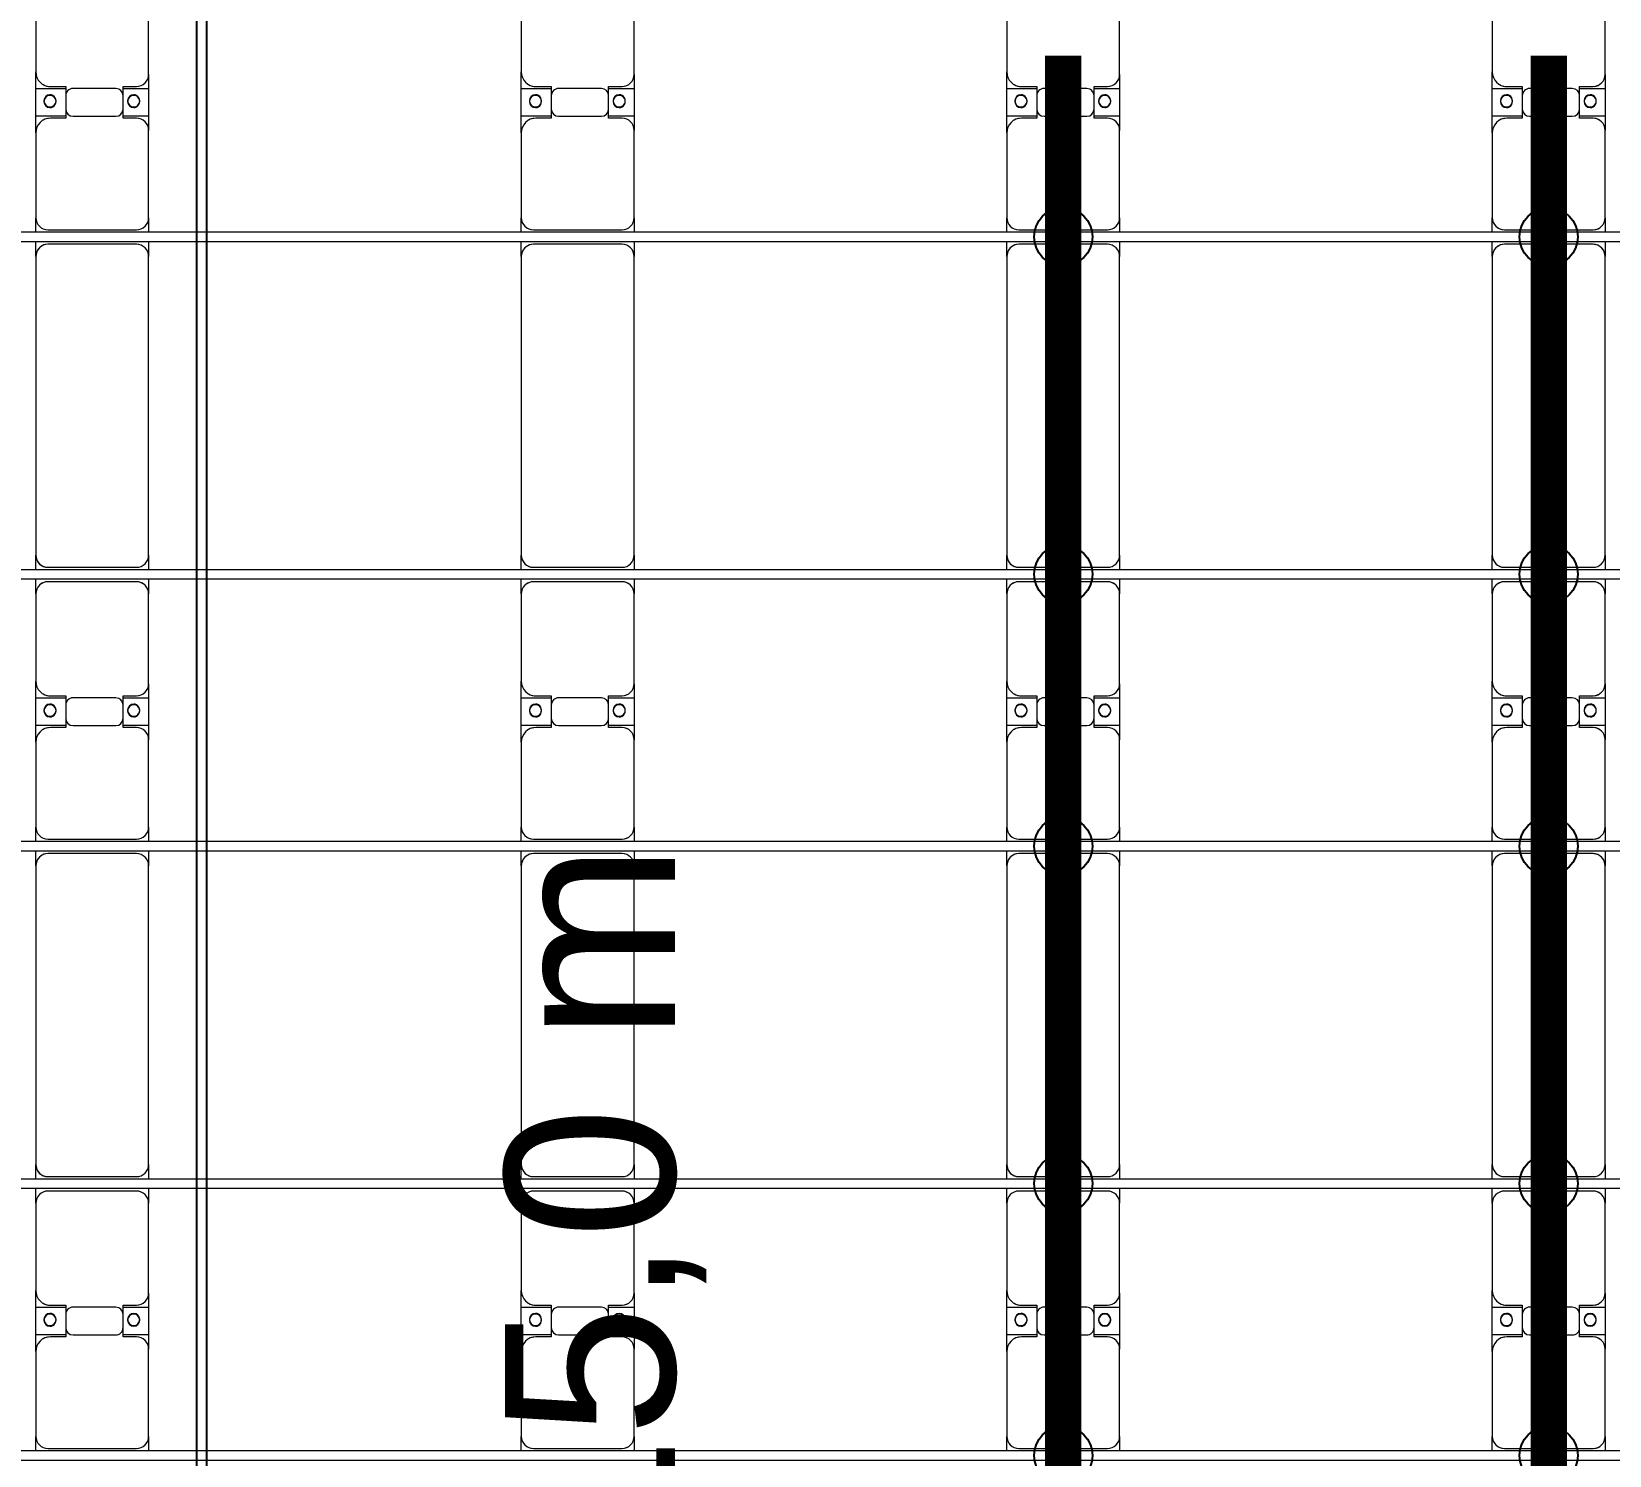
# Model space of a CAD drawing. Header units: millimetres. Extents: x -147246 to 112336, y -213734 to -86506.
# Drawn here: x -4365 to 2135, y -125825 to -119960 of the extents above; entities that cross this region are included whole.
import ezdxf

# ---------------------------------------------------------------- set-up
doc = ezdxf.new("R2010")
doc.units = ezdxf.units.MM
doc.layers.add('A-GENM', color=13, linetype='Continuous', lineweight=9)
doc.layers.add('S-BEAM', color=12, linetype='Continuous', lineweight=9)
doc.layers.add('GC-GHI CHU', color=2, linetype='Continuous')
doc.layers.add('GC-HOP 40x60 GIA CUONG', color=1, linetype='Continuous')
doc.styles.add('GC_VN', font='arial.ttf')

# ---------------------------------------------------------------- blocks, each defined once
blk = doc.blocks.new('Dầm C52 - Dầm C52-18771-BỐ TRÍ KHUNG KẾT CẤU BÈ PIN 05')
at = {"layer": 'S-BEAM', "color": 1}
for p, q in [((-74474.3, 20), (74474.3, 20)), ((74474.3, -20), (-74474.3, -20))]:
    blk.add_line(p, q, dxfattribs=at)
blk = doc.blocks.new('Dầm C52 - Dầm C52-18772-BỐ TRÍ KHUNG KẾT CẤU BÈ PIN 05')
at = {"layer": 'S-BEAM', "color": 1}
for p, q in [((-74474.3, 20), (74474.3, 20)), ((74474.3, -20), (-74474.3, -20))]:
    blk.add_line(p, q, dxfattribs=at)
blk = doc.blocks.new('Dầm C52 - Dầm C52-18773-BỐ TRÍ KHUNG KẾT CẤU BÈ PIN 05')
at = {"layer": 'S-BEAM', "color": 1}
for p, q in [((-74474.3, 20), (74474.3, 20)), ((74474.3, -20), (-74474.3, -20))]:
    blk.add_line(p, q, dxfattribs=at)
blk = doc.blocks.new('Dai phao do pin - DẢI PHAO ĐỠ PIN-V71-BỐ TRÍ KHUNG KẾT CẤU BÈ PIN 05')
at = {"layer": 'A-GENM', "color": 7}
for p, q in [((23729.7, 223.4), (23359.7, 223.4)), ((23729.7, 223.4), (23902.2, 223.4)), ((23787.8, 223.4), (23960.3, 223.4)), ((23787.8, 118.2), (23787.8, 223.4)), ((23902.2, 223.4), (23902.2, 118.2)), ((24320.3, 223.4), (23960.3, 223.4)), ((24320.3, 223.4), (24378.9, 223.4)), ((24418.9, 223.4), (24479.7, 223.4)), ((25710.3, 223.4), (24479.7, 223.4)), ((25710.3, 223.4), (25768.9, 223.4)), ((25808.9, 223.4), (25869.7, 223.4)), ((26239.7, 223.4), (25869.7, 223.4)), ((26239.7, 223.4), (26412.2, 223.4)), ((26297.8, 223.4), (26470.3, 223.4)), ((26297.8, 118.2), (26297.8, 223.4)), ((26412.2, 223.4), (26412.2, 118.2)), ((26830.3, 223.4), (26470.3, 223.4)), ((26830.3, 223.4), (26888.9, 223.4)), ((26928.9, 223.4), (26989.7, 223.4)), ((28220.3, 223.4), (26989.7, 223.4)), ((28220.3, 223.4), (28278.9, 223.4)), ((28318.9, 223.4), (28379.7, 223.4)), ((28749.7, 223.4), (28379.7, 223.4)), ((28749.7, 223.4), (28922.2, 223.4)), ((28807.8, 223.4), (28980.3, 223.4)), ((28807.8, 118.2), (28807.8, 223.4)), ((28922.2, 223.4), (28922.2, 118.2)), ((29340.3, 223.4), (28980.3, 223.4)), ((29340.3, 223.4), (29398.9, 223.4)), ((23779.7, 118.2), (23779.7, 173.4)), ((23910.3, 173.4), (23910.3, 118.2)), ((24370.3, -191.6), (24370.3, 173.4)), ((24429.7, 173.4), (24429.7, -191.6)), ((25760.3, -191.6), (25760.3, 173.4)), ((25819.7, 173.4), (25819.7, -191.6)), ((26289.7, 118.2), (26289.7, 173.4)), ((26420.3, 173.4), (26420.3, 118.2)), ((26880.3, -191.6), (26880.3, 173.4)), ((26939.7, 173.4), (26939.7, -191.6)), ((28270.3, -191.6), (28270.3, 173.4)), ((28329.7, 173.4), (28329.7, -191.6)), ((28799.7, 118.2), (28799.7, 173.4)), ((28930.3, 173.4), (28930.3, 118.2)), ((29390.3, -191.6), (29390.3, 173.4)), ((23872.2, 118.2), (23779.7, 118.2)), ((23787.8, 88.2), (23787.8, -88.2)), ((23910.3, 118.2), (23817.8, 118.2)), ((23902.2, -88.2), (23902.2, 88.2)), ((26382.2, 118.2), (26289.7, 118.2)), ((26297.8, 88.2), (26297.8, -88.2)), ((26420.3, 118.2), (26327.8, 118.2)), ((26412.2, -88.2), (26412.2, 88.2)), ((28892.2, 118.2), (28799.7, 118.2)), ((28807.8, 88.2), (28807.8, -88.2)), ((28930.3, 118.2), (28837.8, 118.2)), ((28922.2, -88.2), (28922.2, 88.2)), ((23779.7, -181.6), (23779.7, -118.2)), ((23779.7, -118.2), (23872.2, -118.2)), ((23787.8, -241.6), (23787.8, -118.2)), ((23817.8, -118.2), (23910.3, -118.2)), ((23902.2, -118.2), (23902.2, -241.6)), ((23910.3, -118.2), (23910.3, -181.6)), ((26289.7, -181.6), (26289.7, -118.2)), ((26289.7, -118.2), (26382.2, -118.2)), ((26297.8, -241.6), (26297.8, -118.2)), ((26327.8, -118.2), (26420.3, -118.2)), ((26412.2, -118.2), (26412.2, -241.6)), ((26420.3, -118.2), (26420.3, -181.6)), ((28799.7, -181.6), (28799.7, -118.2)), ((28799.7, -118.2), (28892.2, -118.2)), ((28807.8, -241.6), (28807.8, -118.2)), ((28837.8, -118.2), (28930.3, -118.2)), ((28922.2, -118.2), (28922.2, -241.6)), ((28930.3, -118.2), (28930.3, -181.6)), ((23359.7, -241.6), (23719.7, -241.6)), ((23902.2, -241.6), (23719.7, -241.6)), ((23970.3, -241.6), (23787.8, -241.6)), ((23970.3, -241.6), (24320.3, -241.6)), ((24378.9, -241.6), (24320.3, -241.6)), ((24479.7, -241.6), (24418.9, -241.6)), ((24479.7, -241.6), (25710.3, -241.6)), ((25768.9, -241.6), (25710.3, -241.6)), ((25869.7, -241.6), (25808.9, -241.6)), ((25869.7, -241.6), (26229.7, -241.6)), ((26412.2, -241.6), (26229.7, -241.6)), ((26480.3, -241.6), (26297.8, -241.6)), ((26480.3, -241.6), (26830.3, -241.6)), ((26888.9, -241.6), (26830.3, -241.6)), ((26989.7, -241.6), (26928.9, -241.6)), ((26989.7, -241.6), (28220.3, -241.6)), ((28278.9, -241.6), (28220.3, -241.6)), ((28379.7, -241.6), (28318.9, -241.6)), ((28379.7, -241.6), (28739.7, -241.6)), ((28922.2, -241.6), (28739.7, -241.6)), ((28990.3, -241.6), (28807.8, -241.6)), ((28990.3, -241.6), (29340.3, -241.6)), ((29398.9, -241.6), (29340.3, -241.6))]:
    blk.add_line(p, q, dxfattribs=at)
for centre, radius, start, end in [((23729.7, 173.4), 50, 360, 90), ((23729.7, 173.4), 50, 360, 45), ((23960.3, 173.4), 50, 90, 180), ((23960.3, 173.4), 50, 135, 180), ((24320.3, 173.4), 50, 0, 90), ((24320.3, 173.4), 50, 0, 45), ((24479.7, 173.4), 50, 90, 180), ((24479.7, 173.4), 50, 90, 180), ((25710.3, 173.4), 50, 0, 90), ((25710.3, 173.4), 50, 45, 90), ((25869.7, 173.4), 50, 90, 180), ((25869.7, 173.4), 50, 140.65693, 180), ((26239.7, 173.4), 50, 360, 90), ((26239.7, 173.4), 50, 360, 45), ((26470.3, 173.4), 50, 90, 180), ((26470.3, 173.4), 50, 135, 180), ((26830.3, 173.4), 50, 0, 90), ((26830.3, 173.4), 50, 0, 45), ((26989.7, 173.4), 50, 90, 180), ((26989.7, 173.4), 50, 90, 180), ((28220.3, 173.4), 50, 0, 90), ((28220.3, 173.4), 50, 45, 90), ((28379.7, 173.4), 50, 90, 180), ((28379.7, 173.4), 50, 135, 180), ((28749.7, 173.4), 50, 0, 90), ((28749.7, 173.4), 50, 0, 45), ((28980.3, 173.4), 50, 90, 180), ((28980.3, 173.4), 50, 135, 180), ((29340.3, 173.4), 50, 0, 90), ((29340.3, 173.4), 50, 0, 45), ((23838.6, 161.8), 25, 360, 180), ((23838.6, 161.8), 25, 180, 360), ((23841.4, 161.8), 25, 360, 180), ((23841.4, 161.8), 25, 180, 0), ((26348.6, 161.8), 25, 360, 180), ((26348.6, 161.8), 25, 180, 0), ((26351.4, 161.8), 25, 360, 180), ((26351.4, 161.8), 25, 180, 0), ((28858.6, 161.8), 25, 0, 180), ((28858.6, 161.8), 25, 180, 360), ((28861.4, 161.8), 25, 0, 180), ((28861.4, 161.8), 25, 180, 0), ((23817.8, 88.2), 30, 90, 180), ((23872.2, 88.2), 30, 0, 90), ((26327.8, 88.2), 30, 90, 180), ((26382.2, 88.2), 30, 0, 90), ((28837.8, 88.2), 30, 90, 180), ((28892.2, 88.2), 30, 360, 90), ((23817.8, -88.2), 30, 180, 270), ((23872.2, -88.2), 30, 270, 0), ((26327.8, -88.2), 30, 180, 270), ((26382.2, -88.2), 30, 270, 0), ((28837.8, -88.2), 30, 180, 270), ((28892.2, -88.2), 30, 270, 0), ((23719.7, -181.6), 60, 270, 0), ((23719.7, -181.6), 60, 330, 0), ((23838.6, -183.2), 25, 360, 180), ((23838.6, -183.2), 25, 180, 360), ((23841.4, -183.2), 25, 360, 180), ((23841.4, -183.2), 25, 180, 360), ((23970.3, -181.6), 60, 180, 270), ((23970.3, -181.6), 60, 180, 210), ((24320.3, -191.6), 50, 270, 0), ((24320.3, -191.6), 50, 315, 0), ((24479.7, -191.6), 50, 180, 270), ((24479.7, -191.6), 50, 180, 255), ((25710.3, -191.6), 50, 270, 360), ((25869.7, -191.6), 50, 180, 270), ((25869.7, -191.6), 50, 180, 219.3463), ((26229.7, -181.6), 60, 270, 0), ((26229.7, -181.6), 60, 330, 0), ((26348.6, -183.2), 25, 360, 180), ((26348.6, -183.2), 25, 180, 360), ((26351.4, -183.2), 25, 360, 180), ((26351.4, -183.2), 25, 180, 360), ((26480.3, -181.6), 60, 180, 270), ((26480.3, -181.6), 60, 180, 210), ((26830.3, -191.6), 50, 270, 0), ((26830.3, -191.6), 50, 315, 0), ((26989.7, -191.6), 50, 180, 270), ((26989.7, -191.6), 50, 180, 255), ((28220.3, -191.6), 50, 270, 0), ((28379.7, -191.6), 50, 180, 270), ((28379.7, -191.6), 50, 180, 225), ((28739.7, -181.6), 60, 270, 360), ((28739.7, -181.6), 60, 330, 0), ((28858.6, -183.2), 25, 360, 180), ((28858.6, -183.2), 25, 180, 0), ((28861.4, -183.2), 25, 360, 180), ((28861.4, -183.2), 25, 180, 360), ((28990.3, -181.6), 60, 180, 270), ((28990.3, -181.6), 60, 180, 210), ((29340.3, -191.6), 50, 270, 0), ((29340.3, -191.6), 50, 315, 0), ((25710.3, -191.6), 50, 270, 345), ((28220.3, -191.6), 50, 270, 345)]:
    blk.add_arc(centre, radius, start, end, dxfattribs=at)
blk = doc.blocks.new('Dai phao do pin - DẢI PHAO ĐỠ PIN-V72-BỐ TRÍ KHUNG KẾT CẤU BÈ PIN 05')
at = {"layer": 'A-GENM', "color": 7}
for p, q in [((23729.7, 223.4), (23359.7, 223.4)), ((23729.7, 223.4), (23902.2, 223.4)), ((23787.8, 223.4), (23960.3, 223.4)), ((23787.8, 118.2), (23787.8, 223.4)), ((23902.2, 223.4), (23902.2, 118.2)), ((24320.3, 223.4), (23960.3, 223.4)), ((24320.3, 223.4), (24378.9, 223.4)), ((24418.9, 223.4), (24479.7, 223.4)), ((25710.3, 223.4), (24479.7, 223.4)), ((25710.3, 223.4), (25768.9, 223.4)), ((25808.9, 223.4), (25869.7, 223.4)), ((26239.7, 223.4), (25869.7, 223.4)), ((26239.7, 223.4), (26412.2, 223.4)), ((26297.8, 223.4), (26470.3, 223.4)), ((26297.8, 118.2), (26297.8, 223.4)), ((26412.2, 223.4), (26412.2, 118.2)), ((26830.3, 223.4), (26470.3, 223.4)), ((26830.3, 223.4), (26888.9, 223.4)), ((26928.9, 223.4), (26989.7, 223.4)), ((28220.3, 223.4), (26989.7, 223.4)), ((28220.3, 223.4), (28278.9, 223.4)), ((28318.9, 223.4), (28379.7, 223.4)), ((28749.7, 223.4), (28379.7, 223.4)), ((28749.7, 223.4), (28922.2, 223.4)), ((28807.8, 223.4), (28980.3, 223.4)), ((28807.8, 118.2), (28807.8, 223.4)), ((28922.2, 223.4), (28922.2, 118.2)), ((29340.3, 223.4), (28980.3, 223.4)), ((29340.3, 223.4), (29398.9, 223.4)), ((23779.7, 118.2), (23779.7, 173.4)), ((23910.3, 173.4), (23910.3, 118.2)), ((24370.3, -191.6), (24370.3, 173.4)), ((24429.7, 173.4), (24429.7, -191.6)), ((25760.3, -191.6), (25760.3, 173.4)), ((25819.7, 173.4), (25819.7, -191.6)), ((26289.7, 118.2), (26289.7, 173.4)), ((26420.3, 173.4), (26420.3, 118.2)), ((26880.3, -191.6), (26880.3, 173.4)), ((26939.7, 173.4), (26939.7, -191.6)), ((28270.3, -191.6), (28270.3, 173.4)), ((28329.7, 173.4), (28329.7, -191.6)), ((28799.7, 118.2), (28799.7, 173.4)), ((28930.3, 173.4), (28930.3, 118.2)), ((29390.3, -191.6), (29390.3, 173.4)), ((23872.2, 118.2), (23779.7, 118.2)), ((23787.8, 88.2), (23787.8, -88.2)), ((23910.3, 118.2), (23817.8, 118.2)), ((23902.2, -88.2), (23902.2, 88.2)), ((26382.2, 118.2), (26289.7, 118.2)), ((26297.8, 88.2), (26297.8, -88.2)), ((26420.3, 118.2), (26327.8, 118.2)), ((26412.2, -88.2), (26412.2, 88.2)), ((28892.2, 118.2), (28799.7, 118.2)), ((28807.8, 88.2), (28807.8, -88.2)), ((28930.3, 118.2), (28837.8, 118.2)), ((28922.2, -88.2), (28922.2, 88.2)), ((23779.7, -181.6), (23779.7, -118.2)), ((23779.7, -118.2), (23872.2, -118.2)), ((23787.8, -241.6), (23787.8, -118.2)), ((23817.8, -118.2), (23910.3, -118.2)), ((23902.2, -118.2), (23902.2, -241.6)), ((23910.3, -118.2), (23910.3, -181.6)), ((26289.7, -181.6), (26289.7, -118.2)), ((26289.7, -118.2), (26382.2, -118.2)), ((26297.8, -241.6), (26297.8, -118.2)), ((26327.8, -118.2), (26420.3, -118.2)), ((26412.2, -118.2), (26412.2, -241.6)), ((26420.3, -118.2), (26420.3, -181.6)), ((28799.7, -181.6), (28799.7, -118.2)), ((28799.7, -118.2), (28892.2, -118.2)), ((28807.8, -241.6), (28807.8, -118.2)), ((28837.8, -118.2), (28930.3, -118.2)), ((28922.2, -118.2), (28922.2, -241.6)), ((28930.3, -118.2), (28930.3, -181.6)), ((23359.7, -241.6), (23719.7, -241.6)), ((23902.2, -241.6), (23719.7, -241.6)), ((23970.3, -241.6), (23787.8, -241.6)), ((23970.3, -241.6), (24320.3, -241.6)), ((24378.9, -241.6), (24320.3, -241.6)), ((24479.7, -241.6), (24418.9, -241.6)), ((24479.7, -241.6), (25710.3, -241.6)), ((25768.9, -241.6), (25710.3, -241.6)), ((25869.7, -241.6), (25808.9, -241.6)), ((25869.7, -241.6), (26229.7, -241.6)), ((26412.2, -241.6), (26229.7, -241.6)), ((26480.3, -241.6), (26297.8, -241.6)), ((26480.3, -241.6), (26830.3, -241.6)), ((26888.9, -241.6), (26830.3, -241.6)), ((26989.7, -241.6), (26928.9, -241.6)), ((26989.7, -241.6), (28220.3, -241.6)), ((28278.9, -241.6), (28220.3, -241.6)), ((28379.7, -241.6), (28318.9, -241.6)), ((28379.7, -241.6), (28739.7, -241.6)), ((28922.2, -241.6), (28739.7, -241.6)), ((28990.3, -241.6), (28807.8, -241.6)), ((28990.3, -241.6), (29340.3, -241.6)), ((29398.9, -241.6), (29340.3, -241.6))]:
    blk.add_line(p, q, dxfattribs=at)
for centre, radius, start, end in [((23729.7, 173.4), 50, 360, 90), ((23729.7, 173.4), 50, 360, 45), ((23960.3, 173.4), 50, 90, 180), ((23960.3, 173.4), 50, 135, 180), ((24320.3, 173.4), 50, 0, 90), ((24320.3, 173.4), 50, 0, 45), ((24479.7, 173.4), 50, 90, 180), ((24479.7, 173.4), 50, 90, 180), ((25710.3, 173.4), 50, 0, 90), ((25710.3, 173.4), 50, 45, 90), ((25869.7, 173.4), 50, 90, 180), ((25869.7, 173.4), 50, 140.67284, 180), ((26239.7, 173.4), 50, 360, 90), ((26239.7, 173.4), 50, 360, 45), ((26470.3, 173.4), 50, 90, 180), ((26470.3, 173.4), 50, 135, 180), ((26830.3, 173.4), 50, 0, 90), ((26830.3, 173.4), 50, 0, 45), ((26989.7, 173.4), 50, 90, 180), ((26989.7, 173.4), 50, 90, 180), ((28220.3, 173.4), 50, 0, 90), ((28220.3, 173.4), 50, 45, 90), ((28379.7, 173.4), 50, 90, 180), ((28379.7, 173.4), 50, 135, 180), ((28749.7, 173.4), 50, 0, 90), ((28749.7, 173.4), 50, 0, 45), ((28980.3, 173.4), 50, 90, 180), ((28980.3, 173.4), 50, 135, 180), ((29340.3, 173.4), 50, 0, 90), ((29340.3, 173.4), 50, 0, 45), ((23838.6, 161.8), 25, 360, 180), ((23838.6, 161.8), 25, 180, 360), ((23841.4, 161.8), 25, 360, 180), ((23841.4, 161.8), 25, 180, 0), ((26348.6, 161.8), 25, 360, 180), ((26348.6, 161.8), 25, 180, 0), ((26351.4, 161.8), 25, 360, 180), ((26351.4, 161.8), 25, 180, 0), ((28858.6, 161.8), 25, 0, 180), ((28858.6, 161.8), 25, 180, 360), ((28861.4, 161.8), 25, 0, 180), ((28861.4, 161.8), 25, 180, 0), ((23817.8, 88.2), 30, 90, 180), ((23872.2, 88.2), 30, 0, 90), ((26327.8, 88.2), 30, 90, 180), ((26382.2, 88.2), 30, 0, 90), ((28837.8, 88.2), 30, 90, 180), ((28892.2, 88.2), 30, 360, 90), ((23817.8, -88.2), 30, 180, 270), ((23872.2, -88.2), 30, 270, 0), ((26327.8, -88.2), 30, 180, 270), ((26382.2, -88.2), 30, 270, 0), ((28837.8, -88.2), 30, 180, 270), ((28892.2, -88.2), 30, 270, 0), ((23719.7, -181.6), 60, 270, 0), ((23719.7, -181.6), 60, 330, 0), ((23838.6, -183.2), 25, 360, 180), ((23838.6, -183.2), 25, 180, 360), ((23841.4, -183.2), 25, 360, 180), ((23841.4, -183.2), 25, 180, 360), ((23970.3, -181.6), 60, 180, 270), ((23970.3, -181.6), 60, 180, 210), ((24320.3, -191.6), 50, 270, 0), ((24320.3, -191.6), 50, 315, 0), ((24479.7, -191.6), 50, 180, 270), ((24479.7, -191.6), 50, 180, 255), ((25710.3, -191.6), 50, 270, 360), ((25869.7, -191.6), 50, 180, 270), ((25869.7, -191.6), 50, 180, 219.33039), ((26229.7, -181.6), 60, 270, 0), ((26229.7, -181.6), 60, 330, 0), ((26348.6, -183.2), 25, 360, 180), ((26348.6, -183.2), 25, 180, 360), ((26351.4, -183.2), 25, 360, 180), ((26351.4, -183.2), 25, 180, 360), ((26480.3, -181.6), 60, 180, 270), ((26480.3, -181.6), 60, 180, 210), ((26830.3, -191.6), 50, 270, 0), ((26830.3, -191.6), 50, 315, 0), ((26989.7, -191.6), 50, 180, 270), ((26989.7, -191.6), 50, 180, 255), ((28220.3, -191.6), 50, 270, 0), ((28379.7, -191.6), 50, 180, 270), ((28379.7, -191.6), 50, 180, 225), ((28739.7, -181.6), 60, 270, 360), ((28739.7, -181.6), 60, 330, 0), ((28858.6, -183.2), 25, 360, 180), ((28858.6, -183.2), 25, 180, 0), ((28861.4, -183.2), 25, 360, 180), ((28861.4, -183.2), 25, 180, 360), ((28990.3, -181.6), 60, 180, 270), ((28990.3, -181.6), 60, 180, 210), ((29340.3, -191.6), 50, 270, 0), ((29340.3, -191.6), 50, 315, 0), ((25710.3, -191.6), 50, 270, 345), ((28220.3, -191.6), 50, 270, 345)]:
    blk.add_arc(centre, radius, start, end, dxfattribs=at)
blk = doc.blocks.new('Dai phao do pin - DẢI PHAO ĐỠ PIN-V73-BỐ TRÍ KHUNG KẾT CẤU BÈ PIN 05')
at = {"layer": 'A-GENM', "color": 7}
for p, q in [((23729.7, 223.4), (23359.7, 223.4)), ((23729.7, 223.4), (23902.2, 223.4)), ((23787.8, 223.4), (23960.3, 223.4)), ((23787.8, 118.2), (23787.8, 223.4)), ((23902.2, 223.4), (23902.2, 118.2)), ((24320.3, 223.4), (23960.3, 223.4)), ((24320.3, 223.4), (24378.9, 223.4)), ((24418.9, 223.4), (24479.7, 223.4)), ((25710.3, 223.4), (24479.7, 223.4)), ((25710.3, 223.4), (25768.9, 223.4)), ((25808.9, 223.4), (25869.7, 223.4)), ((26239.7, 223.4), (25869.7, 223.4)), ((26239.7, 223.4), (26412.2, 223.4)), ((26297.8, 223.4), (26470.3, 223.4)), ((26297.8, 118.2), (26297.8, 223.4)), ((26412.2, 223.4), (26412.2, 118.2)), ((26830.3, 223.4), (26470.3, 223.4)), ((26830.3, 223.4), (26888.9, 223.4)), ((26928.9, 223.4), (26989.7, 223.4)), ((28220.3, 223.4), (26989.7, 223.4)), ((28220.3, 223.4), (28278.9, 223.4)), ((28318.9, 223.4), (28379.7, 223.4)), ((28749.7, 223.4), (28379.7, 223.4)), ((28749.7, 223.4), (28922.2, 223.4)), ((28807.8, 223.4), (28980.3, 223.4)), ((28807.8, 118.2), (28807.8, 223.4)), ((28922.2, 223.4), (28922.2, 118.2)), ((29340.3, 223.4), (28980.3, 223.4)), ((29340.3, 223.4), (29398.9, 223.4)), ((23779.7, 118.2), (23779.7, 173.4)), ((23910.3, 173.4), (23910.3, 118.2)), ((24370.3, -191.6), (24370.3, 173.4)), ((24429.7, 173.4), (24429.7, -191.6)), ((25760.3, -191.6), (25760.3, 173.4)), ((25819.7, 173.4), (25819.7, -191.6)), ((26289.7, 118.2), (26289.7, 173.4)), ((26420.3, 173.4), (26420.3, 118.2)), ((26880.3, -191.6), (26880.3, 173.4)), ((26939.7, 173.4), (26939.7, -191.6)), ((28270.3, -191.6), (28270.3, 173.4)), ((28329.7, 173.4), (28329.7, -191.6)), ((28799.7, 118.2), (28799.7, 173.4)), ((28930.3, 173.4), (28930.3, 118.2)), ((29390.3, -191.6), (29390.3, 173.4)), ((23872.2, 118.2), (23779.7, 118.2)), ((23787.8, 88.2), (23787.8, -88.2)), ((23910.3, 118.2), (23817.8, 118.2)), ((23902.2, -88.2), (23902.2, 88.2)), ((26382.2, 118.2), (26289.7, 118.2)), ((26297.8, 88.2), (26297.8, -88.2)), ((26420.3, 118.2), (26327.8, 118.2)), ((26412.2, -88.2), (26412.2, 88.2)), ((28892.2, 118.2), (28799.7, 118.2)), ((28807.8, 88.2), (28807.8, -88.2)), ((28930.3, 118.2), (28837.8, 118.2)), ((28922.2, -88.2), (28922.2, 88.2)), ((23779.7, -181.6), (23779.7, -118.2)), ((23779.7, -118.2), (23872.2, -118.2)), ((23787.8, -241.6), (23787.8, -118.2)), ((23817.8, -118.2), (23910.3, -118.2)), ((23902.2, -118.2), (23902.2, -241.6)), ((23910.3, -118.2), (23910.3, -181.6)), ((26289.7, -181.6), (26289.7, -118.2)), ((26289.7, -118.2), (26382.2, -118.2)), ((26297.8, -241.6), (26297.8, -118.2)), ((26327.8, -118.2), (26420.3, -118.2)), ((26412.2, -118.2), (26412.2, -241.6)), ((26420.3, -118.2), (26420.3, -181.6)), ((28799.7, -181.6), (28799.7, -118.2)), ((28799.7, -118.2), (28892.2, -118.2)), ((28807.8, -241.6), (28807.8, -118.2)), ((28837.8, -118.2), (28930.3, -118.2)), ((28922.2, -118.2), (28922.2, -241.6)), ((28930.3, -118.2), (28930.3, -181.6)), ((23359.7, -241.6), (23719.7, -241.6)), ((23902.2, -241.6), (23719.7, -241.6)), ((23970.3, -241.6), (23787.8, -241.6)), ((23970.3, -241.6), (24320.3, -241.6)), ((24378.9, -241.6), (24320.3, -241.6)), ((24479.7, -241.6), (24418.9, -241.6)), ((24479.7, -241.6), (25710.3, -241.6)), ((25768.9, -241.6), (25710.3, -241.6)), ((25869.7, -241.6), (25808.9, -241.6)), ((25869.7, -241.6), (26229.7, -241.6)), ((26412.2, -241.6), (26229.7, -241.6)), ((26480.3, -241.6), (26297.8, -241.6)), ((26480.3, -241.6), (26830.3, -241.6)), ((26888.9, -241.6), (26830.3, -241.6)), ((26989.7, -241.6), (26928.9, -241.6)), ((26989.7, -241.6), (28220.3, -241.6)), ((28278.9, -241.6), (28220.3, -241.6)), ((28379.7, -241.6), (28318.9, -241.6)), ((28379.7, -241.6), (28739.7, -241.6)), ((28922.2, -241.6), (28739.7, -241.6)), ((28990.3, -241.6), (28807.8, -241.6)), ((28990.3, -241.6), (29340.3, -241.6)), ((29398.9, -241.6), (29340.3, -241.6))]:
    blk.add_line(p, q, dxfattribs=at)
for centre, radius, start, end in [((23729.7, 173.4), 50, 360, 90), ((23729.7, 173.4), 50, 360, 45), ((23960.3, 173.4), 50, 90, 180), ((23960.3, 173.4), 50, 135, 180), ((24320.3, 173.4), 50, 0, 90), ((24320.3, 173.4), 50, 0, 45), ((24479.7, 173.4), 50, 90, 180), ((24479.7, 173.4), 50, 90, 180), ((25710.3, 173.4), 50, 0, 90), ((25710.3, 173.4), 50, 45, 90), ((25869.7, 173.4), 50, 90, 180), ((25869.7, 173.4), 50, 140.68874, 180), ((26239.7, 173.4), 50, 360, 90), ((26239.7, 173.4), 50, 360, 45), ((26470.3, 173.4), 50, 90, 180), ((26470.3, 173.4), 50, 135, 180), ((26830.3, 173.4), 50, 0, 90), ((26830.3, 173.4), 50, 0, 45), ((26989.7, 173.4), 50, 90, 180), ((26989.7, 173.4), 50, 90, 180), ((28220.3, 173.4), 50, 0, 90), ((28220.3, 173.4), 50, 45, 90), ((28379.7, 173.4), 50, 90, 180), ((28379.7, 173.4), 50, 135, 180), ((28749.7, 173.4), 50, 0, 90), ((28749.7, 173.4), 50, 0, 45), ((28980.3, 173.4), 50, 90, 180), ((28980.3, 173.4), 50, 135, 180), ((29340.3, 173.4), 50, 0, 90), ((29340.3, 173.4), 50, 0, 45), ((23838.6, 161.8), 25, 360, 180), ((23838.6, 161.8), 25, 180, 360), ((23841.4, 161.8), 25, 360, 180), ((23841.4, 161.8), 25, 180, 0), ((26348.6, 161.8), 25, 360, 180), ((26348.6, 161.8), 25, 180, 0), ((26351.4, 161.8), 25, 360, 180), ((26351.4, 161.8), 25, 180, 0), ((28858.6, 161.8), 25, 0, 180), ((28858.6, 161.8), 25, 180, 360), ((28861.4, 161.8), 25, 0, 180), ((28861.4, 161.8), 25, 180, 0), ((23817.8, 88.2), 30, 90, 180), ((23872.2, 88.2), 30, 0, 90), ((26327.8, 88.2), 30, 90, 180), ((26382.2, 88.2), 30, 0, 90), ((28837.8, 88.2), 30, 90, 180), ((28892.2, 88.2), 30, 360, 90), ((23817.8, -88.2), 30, 180, 270), ((23872.2, -88.2), 30, 270, 0), ((26327.8, -88.2), 30, 180, 270), ((26382.2, -88.2), 30, 270, 0), ((28837.8, -88.2), 30, 180, 270), ((28892.2, -88.2), 30, 270, 0), ((23719.7, -181.6), 60, 270, 0), ((23719.7, -181.6), 60, 330, 0), ((23838.6, -183.2), 25, 360, 180), ((23838.6, -183.2), 25, 180, 360), ((23841.4, -183.2), 25, 360, 180), ((23841.4, -183.2), 25, 180, 360), ((23970.3, -181.6), 60, 180, 270), ((23970.3, -181.6), 60, 180, 210), ((24320.3, -191.6), 50, 270, 0), ((24320.3, -191.6), 50, 315, 0), ((24479.7, -191.6), 50, 180, 270), ((24479.7, -191.6), 50, 180, 255), ((25710.3, -191.6), 50, 270, 360), ((25869.7, -191.6), 50, 180, 270), ((25869.7, -191.6), 50, 180, 219.31449), ((26229.7, -181.6), 60, 270, 0), ((26229.7, -181.6), 60, 330, 0), ((26348.6, -183.2), 25, 360, 180), ((26348.6, -183.2), 25, 180, 360), ((26351.4, -183.2), 25, 360, 180), ((26351.4, -183.2), 25, 180, 360), ((26480.3, -181.6), 60, 180, 270), ((26480.3, -181.6), 60, 180, 210), ((26830.3, -191.6), 50, 270, 0), ((26830.3, -191.6), 50, 315, 0), ((26989.7, -191.6), 50, 180, 270), ((26989.7, -191.6), 50, 180, 255), ((28220.3, -191.6), 50, 270, 0), ((28379.7, -191.6), 50, 180, 270), ((28379.7, -191.6), 50, 180, 225), ((28739.7, -181.6), 60, 270, 360), ((28739.7, -181.6), 60, 330, 0), ((28858.6, -183.2), 25, 360, 180), ((28858.6, -183.2), 25, 180, 0), ((28861.4, -183.2), 25, 360, 180), ((28861.4, -183.2), 25, 180, 360), ((28990.3, -181.6), 60, 180, 270), ((28990.3, -181.6), 60, 180, 210), ((29340.3, -191.6), 50, 270, 0), ((29340.3, -191.6), 50, 315, 0), ((25710.3, -191.6), 50, 270, 345), ((28220.3, -191.6), 50, 270, 345)]:
    blk.add_arc(centre, radius, start, end, dxfattribs=at)
blk = doc.blocks.new('Dai phao do pin - DẢI PHAO ĐỠ PIN-V74-BỐ TRÍ KHUNG KẾT CẤU BÈ PIN 05')
at = {"layer": 'A-GENM', "color": 7}
for p, q in [((23729.7, 223.4), (23359.7, 223.4)), ((23729.7, 223.4), (23902.2, 223.4)), ((23787.8, 223.4), (23960.3, 223.4)), ((23787.8, 118.2), (23787.8, 223.4)), ((23902.2, 223.4), (23902.2, 118.2)), ((24320.3, 223.4), (23960.3, 223.4)), ((24320.3, 223.4), (24378.9, 223.4)), ((24418.9, 223.4), (24479.7, 223.4)), ((25710.3, 223.4), (24479.7, 223.4)), ((25710.3, 223.4), (25768.9, 223.4)), ((25808.9, 223.4), (25869.7, 223.4)), ((26239.7, 223.4), (25869.7, 223.4)), ((26239.7, 223.4), (26412.2, 223.4)), ((26297.8, 223.4), (26470.3, 223.4)), ((26297.8, 118.2), (26297.8, 223.4)), ((26412.2, 223.4), (26412.2, 118.2)), ((26830.3, 223.4), (26470.3, 223.4)), ((26830.3, 223.4), (26888.9, 223.4)), ((26928.9, 223.4), (26989.7, 223.4)), ((28220.3, 223.4), (26989.7, 223.4)), ((28220.3, 223.4), (28278.9, 223.4)), ((28318.9, 223.4), (28379.7, 223.4)), ((28749.7, 223.4), (28379.7, 223.4)), ((28749.7, 223.4), (28922.2, 223.4)), ((28807.8, 223.4), (28980.3, 223.4)), ((28807.8, 118.2), (28807.8, 223.4)), ((28922.2, 223.4), (28922.2, 118.2)), ((29340.3, 223.4), (28980.3, 223.4)), ((29340.3, 223.4), (29398.9, 223.4)), ((23779.7, 118.2), (23779.7, 173.4)), ((23910.3, 173.4), (23910.3, 118.2)), ((24370.3, -191.6), (24370.3, 173.4)), ((24429.7, 173.4), (24429.7, -191.6)), ((25760.3, -191.6), (25760.3, 173.4)), ((25819.7, 173.4), (25819.7, -191.6)), ((26289.7, 118.2), (26289.7, 173.4)), ((26420.3, 173.4), (26420.3, 118.2)), ((26880.3, -191.6), (26880.3, 173.4)), ((26939.7, 173.4), (26939.7, -191.6)), ((28270.3, -191.6), (28270.3, 173.4)), ((28329.7, 173.4), (28329.7, -191.6)), ((28799.7, 118.2), (28799.7, 173.4)), ((28930.3, 173.4), (28930.3, 118.2)), ((29390.3, -191.6), (29390.3, 173.4)), ((23872.2, 118.2), (23779.7, 118.2)), ((23787.8, 88.2), (23787.8, -88.2)), ((23910.3, 118.2), (23817.8, 118.2)), ((23902.2, -88.2), (23902.2, 88.2)), ((26382.2, 118.2), (26289.7, 118.2)), ((26297.8, 88.2), (26297.8, -88.2)), ((26420.3, 118.2), (26327.8, 118.2)), ((26412.2, -88.2), (26412.2, 88.2)), ((28892.2, 118.2), (28799.7, 118.2)), ((28807.8, 88.2), (28807.8, -88.2)), ((28930.3, 118.2), (28837.8, 118.2)), ((28922.2, -88.2), (28922.2, 88.2)), ((23779.7, -181.6), (23779.7, -118.2)), ((23779.7, -118.2), (23872.2, -118.2)), ((23787.8, -241.6), (23787.8, -118.2)), ((23817.8, -118.2), (23910.3, -118.2)), ((23902.2, -118.2), (23902.2, -241.6)), ((23910.3, -118.2), (23910.3, -181.6)), ((26289.7, -181.6), (26289.7, -118.2)), ((26289.7, -118.2), (26382.2, -118.2)), ((26297.8, -241.6), (26297.8, -118.2)), ((26327.8, -118.2), (26420.3, -118.2)), ((26412.2, -118.2), (26412.2, -241.6)), ((26420.3, -118.2), (26420.3, -181.6)), ((28799.7, -181.6), (28799.7, -118.2)), ((28799.7, -118.2), (28892.2, -118.2)), ((28807.8, -241.6), (28807.8, -118.2)), ((28837.8, -118.2), (28930.3, -118.2)), ((28922.2, -118.2), (28922.2, -241.6)), ((28930.3, -118.2), (28930.3, -181.6)), ((23359.7, -241.6), (23719.7, -241.6)), ((23902.2, -241.6), (23719.7, -241.6)), ((23970.3, -241.6), (23787.8, -241.6)), ((23970.3, -241.6), (24320.3, -241.6)), ((24378.9, -241.6), (24320.3, -241.6)), ((24479.7, -241.6), (24418.9, -241.6)), ((24479.7, -241.6), (25710.3, -241.6)), ((25768.9, -241.6), (25710.3, -241.6)), ((25869.7, -241.6), (25808.9, -241.6)), ((25869.7, -241.6), (26229.7, -241.6)), ((26412.2, -241.6), (26229.7, -241.6)), ((26480.3, -241.6), (26297.8, -241.6)), ((26480.3, -241.6), (26830.3, -241.6)), ((26888.9, -241.6), (26830.3, -241.6)), ((26989.7, -241.6), (26928.9, -241.6)), ((26989.7, -241.6), (28220.3, -241.6)), ((28278.9, -241.6), (28220.3, -241.6)), ((28379.7, -241.6), (28318.9, -241.6)), ((28379.7, -241.6), (28739.7, -241.6)), ((28922.2, -241.6), (28739.7, -241.6)), ((28990.3, -241.6), (28807.8, -241.6)), ((28990.3, -241.6), (29340.3, -241.6)), ((29398.9, -241.6), (29340.3, -241.6))]:
    blk.add_line(p, q, dxfattribs=at)
for centre, radius, start, end in [((23729.7, 173.4), 50, 360, 90), ((23729.7, 173.4), 50, 4.75503, 45), ((23960.3, 173.4), 50, 90, 180), ((23960.3, 173.4), 50, 135, 175.24436), ((24320.3, 173.4), 50, 0, 90), ((24320.3, 173.4), 50, 4.75776, 45), ((24479.7, 173.4), 50, 90, 180), ((24479.7, 173.4), 50, 90, 175.24196), ((25710.3, 173.4), 50, 0, 90), ((25710.3, 173.4), 50, 45, 90), ((25869.7, 173.4), 50, 90, 180), ((25869.7, 173.4), 50, 140.70465, 175.23552), ((26239.7, 173.4), 50, 360, 90), ((26239.7, 173.4), 50, 4.76665, 45), ((26470.3, 173.4), 50, 90, 180), ((26470.3, 173.4), 50, 135, 175.23274), ((26830.3, 173.4), 50, 0, 90), ((26830.3, 173.4), 50, 4.76939, 45), ((26989.7, 173.4), 50, 90, 180), ((26989.7, 173.4), 50, 90, 175.23033), ((28220.3, 173.4), 50, 0, 90), ((28220.3, 173.4), 50, 45, 90), ((28379.7, 173.4), 50, 90, 180), ((28379.7, 173.4), 50, 135, 175.22389), ((28749.7, 173.4), 50, 0, 90), ((28749.7, 173.4), 50, 4.77828, 45), ((28980.3, 173.4), 50, 90, 180), ((28980.3, 173.4), 50, 135, 175.22111), ((29340.3, 173.4), 50, 0, 90), ((29340.3, 173.4), 50, 4.78102, 45), ((23838.6, 161.8), 25, 360, 180), ((23838.6, 161.8), 25, 180, 360), ((23841.4, 161.8), 25, 360, 180), ((23841.4, 161.8), 25, 180, 0), ((26348.6, 161.8), 25, 360, 180), ((26348.6, 161.8), 25, 180, 0), ((26351.4, 161.8), 25, 360, 180), ((26351.4, 161.8), 25, 180, 0), ((28858.6, 161.8), 25, 0, 180), ((28858.6, 161.8), 25, 180, 360), ((28861.4, 161.8), 25, 0, 180), ((28861.4, 161.8), 25, 180, 0), ((23817.8, 88.2), 30, 90, 180), ((23872.2, 88.2), 30, 0, 90), ((26327.8, 88.2), 30, 90, 180), ((26382.2, 88.2), 30, 0, 90), ((28837.8, 88.2), 30, 90, 180), ((28892.2, 88.2), 30, 360, 90), ((23817.8, -88.2), 30, 180, 270), ((23872.2, -88.2), 30, 270, 0), ((26327.8, -88.2), 30, 180, 270), ((26382.2, -88.2), 30, 270, 0), ((28837.8, -88.2), 30, 180, 270), ((28892.2, -88.2), 30, 270, 0), ((23719.7, -181.6), 60, 270, 0), ((23719.7, -181.6), 60, 330, 0), ((23838.6, -183.2), 25, 360, 180), ((23838.6, -183.2), 25, 180, 360), ((23841.4, -183.2), 25, 360, 180), ((23841.4, -183.2), 25, 180, 360), ((23970.3, -181.6), 60, 180, 270), ((23970.3, -181.6), 60, 180, 210), ((24320.3, -191.6), 50, 270, 0), ((24320.3, -191.6), 50, 315, 0), ((24479.7, -191.6), 50, 180, 270), ((24479.7, -191.6), 50, 180, 255), ((25710.3, -191.6), 50, 270, 360), ((25869.7, -191.6), 50, 180, 270), ((25869.7, -191.6), 50, 180, 219.29858), ((26229.7, -181.6), 60, 270, 0), ((26229.7, -181.6), 60, 330, 0), ((26348.6, -183.2), 25, 360, 180), ((26348.6, -183.2), 25, 180, 360), ((26351.4, -183.2), 25, 360, 180), ((26351.4, -183.2), 25, 180, 360), ((26480.3, -181.6), 60, 180, 270), ((26480.3, -181.6), 60, 180, 210), ((26830.3, -191.6), 50, 270, 0), ((26830.3, -191.6), 50, 315, 0), ((26989.7, -191.6), 50, 180, 270), ((26989.7, -191.6), 50, 180, 255), ((28220.3, -191.6), 50, 270, 0), ((28379.7, -191.6), 50, 180, 270), ((28379.7, -191.6), 50, 180, 225), ((28739.7, -181.6), 60, 270, 360), ((28739.7, -181.6), 60, 330, 0), ((28858.6, -183.2), 25, 360, 180), ((28858.6, -183.2), 25, 180, 0), ((28861.4, -183.2), 25, 360, 180), ((28861.4, -183.2), 25, 180, 360), ((28990.3, -181.6), 60, 180, 270), ((28990.3, -181.6), 60, 180, 210), ((29340.3, -191.6), 50, 270, 0), ((29340.3, -191.6), 50, 315, 0), ((25710.3, -191.6), 50, 270, 345), ((28220.3, -191.6), 50, 270, 345)]:
    blk.add_arc(centre, radius, start, end, dxfattribs=at)
blk = doc.blocks.new('Dầm C52 - Hộp 40x60-25905-BỐ TRÍ KHUNG KẾT CẤU BÈ PIN 05')
at = {"layer": 'S-BEAM', "color": 3, "lineweight": 25}
for p, q in [((-55977.2, 20), (55977.2, 20)), ((55977.2, -20), (-55977.2, -20))]:
    blk.add_line(p, q, dxfattribs=at)
blk = doc.blocks.new('HOBANMONG_BEPIN 5_rvt-1-BỐ TRÍ KHUNG KẾT CẤU BÈ PIN 05')
at = {"layer": 'A-GENM', "color": 3, "lineweight": 25, "rotation": 269.9997710125194}
for name, p in [('Dai phao do pin - DẢI PHAO ĐỠ PIN-V71-BỐ TRÍ KHUNG KẾT CẤU BÈ PIN 05', (-4105.5, -96406.2)), ('Dai phao do pin - DẢI PHAO ĐỠ PIN-V72-BỐ TRÍ KHUNG KẾT CẤU BÈ PIN 05', (-2105.5, -96406.2)), ('Dai phao do pin - DẢI PHAO ĐỠ PIN-V73-BỐ TRÍ KHUNG KẾT CẤU BÈ PIN 05', (-105.5, -96406.2)), ('Dai phao do pin - DẢI PHAO ĐỠ PIN-V74-BỐ TRÍ KHUNG KẾT CẤU BÈ PIN 05', (1894.5, -96406.2))]:
    blk.add_blockref(name, p, dxfattribs=at)
at = {"layer": 'S-BEAM', "color": 3, "lineweight": 25}
for name, p, rotation in [('Dầm C52 - Hộp 40x60-25905-BỐ TRÍ KHUNG KẾT CẤU BÈ PIN 05', (-3664.2, -148542.1), 269.9997710125197), ('Dầm C52 - Dầm C52-18771-BỐ TRÍ KHUNG KẾT CẤU BÈ PIN 05', (-66079.9, -120804.9), 179.9997710135151), ('Dầm C52 - Dầm C52-18772-BỐ TRÍ KHUNG KẾT CẤU BÈ PIN 05', (-66079.9, -122194.9), 179.9997710135151), ('Dầm C52 - Dầm C52-18772-BỐ TRÍ KHUNG KẾT CẤU BÈ PIN 05', (-66079.9, -123314.9), 179.9997710135151), ('Dầm C52 - Dầm C52-18773-BỐ TRÍ KHUNG KẾT CẤU BÈ PIN 05', (-66079.9, -124704.9), 179.9997710135151), ('Dầm C52 - Dầm C52-18773-BỐ TRÍ KHUNG KẾT CẤU BÈ PIN 05', (-66079.9, -125824.9), 179.9997710135151)]:
    blk.add_blockref(name, p, dxfattribs=dict(at, rotation=rotation))

msp = doc.modelspace()

# ---------------------------------------------------------------- linework, layer by layer
at = {"layer": 'GC-HOP 40x60 GIA CUONG', "const_width": 150}
for points in [[(-114.6, -135059.5), (-114.6, -120059.5)], [(1885.4, -135059.5), (1885.4, -120059.5)]]:
    msp.add_lwpolyline(points, dxfattribs=at)
at = {"layer": 'GC-HOP 40x60 GIA CUONG'}
for centre in [(-114.6, -120804.9), (1885.4, -120804.9), (-114.6, -122194.9), (1885.4, -122194.9), (-114.6, -123314.9), (1885.4, -123314.9), (-114.6, -124704.9), (1885.4, -124704.9), (-114.6, -125824.9), (1885.4, -125824.9)]:
    msp.add_circle(centre, 120, dxfattribs=at)

# ---------------------------------------------------------------- block references
at = {"lineweight": 5}
msp.add_blockref('HOBANMONG_BEPIN 5_rvt-1-BỐ TRÍ KHUNG KẾT CẤU BÈ PIN 05', (0, 0), dxfattribs=at)

# ---------------------------------------------------------------- texts
at = {"layer": 'GC-GHI CHU', "style": 'GC_VN'}
msp.add_text('B5-08: 4×15,0 m', height=700, rotation=90, dxfattribs=at).set_placement((-1714.6, -130559.5))

doc.saveas('drawing.dxf')
